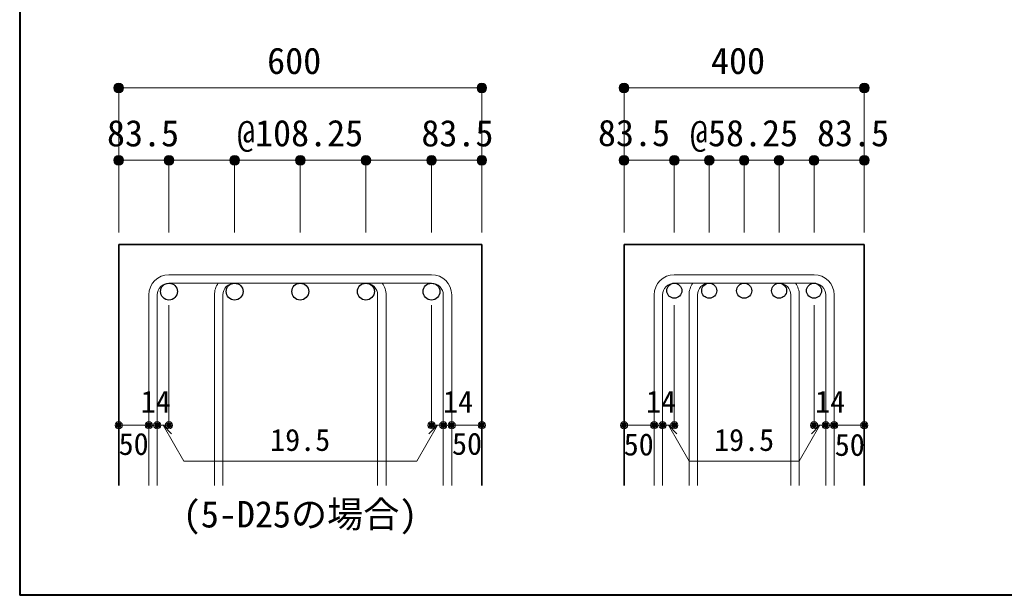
# Model space of a CAD drawing. Units: millimetres at full size, sheet at 1:20; details may follow other scales. Extents: x -3982 to 3969, y -2797 to 2801.
# Drawn here: x -3982 to -2347, y -2797 to -1841 of the extents above; entities that cross this region are included whole.
import ezdxf
from ezdxf.enums import TextEntityAlignment as Align

# ---------------------------------------------------------------- set-up
doc = ezdxf.new("R2010")
doc.units = ezdxf.units.MM
doc.header["$LTSCALE"] = 20
doc.header["$PDMODE"] = 32
doc.header["$PDSIZE"] = 12
for name, color, linetype, lineweight in [('6-1_躯体線', 2, 'Continuous', 35), ('6-5_梁主筋', 7, 'Continuous', 18), ('6-6_S.T.P.', 7, 'Continuous', 18), ('6-7_文字', 7, 'Continuous', 18), ('6-D_寸法', 4, 'Continuous', 9), ('F-0_枠', 6, 'Continuous', 40)]:
    doc.layers.add(name, color=color, linetype=linetype, lineweight=lineweight)
doc.styles.add('ＭＳ ゴシック', font='')
doc.styles.get('ＭＳ ゴシック').set_extended_font_data('MS Gothic')

msp = doc.modelspace()

# ---------------------------------------------------------------- linework, layer by layer
at = {"layer": '6-1_躯体線'}
for p, q in [((-3817.5, -2214.67), (-3817.5, -2614.67)), ((-3817.5, -2214.67), (-3214.5, -2214.67)), ((-3214.5, -2214.67), (-3214.5, -2614.67)), ((-2978.37, -2214.67), (-2978.37, -2614.67)), ((-2978.37, -2214.67), (-2579.37, -2214.67)), ((-2579.37, -2214.67), (-2579.37, -2614.67))]:
    msp.add_line(p, q, dxfattribs=at)
at = {"layer": '6-5_梁主筋', "color": 3, "lineweight": 25}
for centre, radius in [((-3734, -2292.67), 14), ((-3625, -2292.67), 14), ((-3516, -2292.67), 14), ((-3407, -2292.67), 14), ((-3298, -2292.67), 14), ((-2894.87, -2291.17), 12.5), ((-2836.87, -2291.17), 12.5), ((-2778.87, -2291.17), 12.5), ((-2720.87, -2291.17), 12.5), ((-2662.87, -2291.17), 12.5)]:
    msp.add_circle(centre, radius, dxfattribs=at)
at = {"layer": '6-6_S.T.P.'}
for p, q in [((-3298, -2264.67), (-3734, -2264.67)), ((-2662.87, -2264.67), (-2894.87, -2264.67)), ((-3298, -2278.67), (-3734, -2278.67)), ((-2662.87, -2278.67), (-2894.87, -2278.67)), ((-3767.5, -2298.17), (-3767.5, -2614.67)), ((-3753.5, -2298.17), (-3753.5, -2614.67)), ((-3658.5, -2298.17), (-3658.5, -2614.67)), ((-3644.5, -2298.17), (-3644.5, -2614.67)), ((-3387.5, -2298.17), (-3387.5, -2614.67)), ((-3373.5, -2298.17), (-3373.5, -2614.67)), ((-3278.5, -2298.17), (-3278.5, -2614.67)), ((-3264.5, -2298.17), (-3264.5, -2614.67)), ((-2928.37, -2298.17), (-2928.37, -2614.67)), ((-2914.37, -2298.17), (-2914.37, -2614.67)), ((-2870.37, -2298.17), (-2870.37, -2614.67)), ((-2856.37, -2298.17), (-2856.37, -2614.67)), ((-2701.37, -2298.17), (-2701.37, -2614.67)), ((-2687.37, -2298.17), (-2687.37, -2614.67)), ((-2643.37, -2298.17), (-2643.37, -2614.67)), ((-2629.37, -2298.17), (-2629.37, -2614.67))]:
    msp.add_line(p, q, dxfattribs=at)
for centre, radius, start, end in [((-3734, -2298.17), 33.5, 90, 180), ((-3298, -2298.17), 33.5, 0, 90), ((-2894.87, -2298.17), 33.5, 90, 180), ((-2662.87, -2298.17), 33.5, 0, 90), ((-3734, -2298.17), 19.5, 90, 180), ((-3625, -2298.17), 33.5, 144.40235, 180), ((-3625, -2298.17), 19.5, 90, 180), ((-3407, -2298.17), 19.5, 0, 90), ((-3407, -2298.17), 33.5, 0, 35.59765), ((-3298, -2298.17), 19.5, 0, 90), ((-2894.87, -2298.17), 19.5, 90, 180), ((-2836.87, -2298.17), 33.5, 144.40235, 180), ((-2836.87, -2298.17), 19.5, 90, 180), ((-2720.87, -2298.17), 19.5, 0, 90), ((-2720.87, -2298.17), 33.5, 0, 35.59765), ((-2662.87, -2298.17), 19.5, 0, 90)]:
    msp.add_arc(centre, radius, start, end, dxfattribs=at)
at = {"layer": '6-D_寸法'}
for p, q in [((-3817.5, -1954.67), (-3817.5, -2074.67)), ((-3817.5, -1954.67), (-3214.5, -1954.67)), ((-3214.5, -1954.67), (-3214.5, -2074.67)), ((-2978.37, -1954.67), (-2579.37, -1954.67)), ((-2579.37, -1954.67), (-2579.37, -2074.67)), ((-3817.5, -2074.67), (-3817.5, -2194.67)), ((-3817.5, -2074.67), (-3734, -2074.67)), ((-3734, -2074.67), (-3734, -2194.67)), ((-3625, -2074.67), (-3734, -2074.67)), ((-3625, -2074.67), (-3625, -2194.67)), ((-3625, -2074.67), (-3407, -2074.67)), ((-3516, -2074.67), (-3516, -2194.67)), ((-3407, -2074.67), (-3407, -2194.67)), ((-3407, -2074.67), (-3298, -2074.67)), ((-3298, -2074.67), (-3298, -2194.67)), ((-3298, -2074.67), (-3214.5, -2074.67)), ((-3214.5, -2074.67), (-3214.5, -2194.67)), ((-2978.37, -2074.67), (-2978.37, -2194.67)), ((-2894.87, -2074.67), (-2894.87, -2194.67)), ((-2836.87, -2074.67), (-2894.87, -2074.67)), ((-2836.87, -2074.67), (-2836.87, -2194.67)), ((-2836.87, -2074.67), (-2720.87, -2074.67)), ((-2778.87, -2074.67), (-2778.87, -2194.67)), ((-2720.87, -2074.67), (-2720.87, -2194.67)), ((-2720.87, -2074.67), (-2662.87, -2074.67)), ((-2662.87, -2074.67), (-2662.87, -2194.67)), ((-2662.87, -2074.67), (-2579.37, -2074.67)), ((-2579.37, -2074.67), (-2579.37, -2194.67)), ((-3734, -2514.67), (-3734, -2315.34)), ((-3298, -2514.67), (-3298, -2315.34)), ((-2894.87, -2514.67), (-2894.87, -2315.34)), ((-2662.87, -2514.67), (-2662.87, -2315.34)), ((-3817.5, -2514.67), (-3767.5, -2514.67)), ((-3767.5, -2514.67), (-3734, -2514.67)), ((-3743.75, -2514.67), (-3709.52, -2573.95)), ((-3743.75, -2514.67), (-3729.6, -2528.81)), ((-3288.25, -2514.67), (-3322.47, -2573.95)), ((-3288.25, -2514.67), (-3302.39, -2528.81)), ((-3298, -2514.67), (-3214.5, -2514.67)), ((-3278.5, -2514.67), (-3264.5, -2514.67)), ((-2978.37, -2514.67), (-2928.37, -2514.67)), ((-2928.37, -2514.67), (-2894.87, -2514.67)), ((-2904.62, -2514.67), (-2890.48, -2528.81)), ((-2904.62, -2514.67), (-2870.39, -2573.95)), ((-2653.12, -2514.67), (-2687.34, -2573.95)), ((-2653.12, -2514.67), (-2667.26, -2528.81)), ((-2662.87, -2514.67), (-2579.37, -2514.67)), ((-2643.37, -2514.67), (-2629.37, -2514.67)), ((-3709.52, -2573.95), (-3322.47, -2573.95)), ((-2870.39, -2573.95), (-2687.34, -2573.95))]:
    msp.add_line(p, q, dxfattribs=at)
msp.add_lwpolyline([(-2978.37, -1954.67), (-2978.37, -2074.67), (-2894.87, -2074.67)], dxfattribs=at)
for centre, radius in [((-3817.5, -1954.67), 8), ((-3817.5, -1954.67), 7.2), ((-3817.5, -1954.67), 6.4), ((-3817.5, -1954.67), 5.6), ((-3817.5, -1954.67), 4.8), ((-3817.5, -1954.67), 4), ((-3817.5, -1954.67), 3.2), ((-3817.5, -1954.67), 2.4), ((-3817.5, -1954.67), 1.6), ((-3817.5, -1954.67), 0.8), ((-3214.5, -1954.67), 8), ((-3214.5, -1954.67), 7.2), ((-3214.5, -1954.67), 6.4), ((-3214.5, -1954.67), 5.6), ((-3214.5, -1954.67), 4.8), ((-3214.5, -1954.67), 4), ((-3214.5, -1954.67), 3.2), ((-3214.5, -1954.67), 2.4), ((-3214.5, -1954.67), 1.6), ((-3214.5, -1954.67), 0.8), ((-2978.37, -1954.67), 8), ((-2978.37, -1954.67), 7.2), ((-2978.37, -1954.67), 6.4), ((-2978.37, -1954.67), 5.6), ((-2978.37, -1954.67), 4.8), ((-2978.37, -1954.67), 4), ((-2978.37, -1954.67), 3.2), ((-2978.37, -1954.67), 2.4), ((-2978.37, -1954.67), 1.6), ((-2978.37, -1954.67), 0.8), ((-2579.37, -1954.67), 8), ((-2579.37, -1954.67), 7.2), ((-2579.37, -1954.67), 6.4), ((-2579.37, -1954.67), 5.6), ((-2579.37, -1954.67), 4.8), ((-2579.37, -1954.67), 4), ((-2579.37, -1954.67), 3.2), ((-2579.37, -1954.67), 2.4), ((-2579.37, -1954.67), 1.6), ((-2579.37, -1954.67), 0.8), ((-3817.5, -2074.67), 8), ((-3817.5, -2074.67), 7.2), ((-3817.5, -2074.67), 6.4), ((-3817.5, -2074.67), 5.6), ((-3817.5, -2074.67), 4.8), ((-3817.5, -2074.67), 4), ((-3817.5, -2074.67), 3.2), ((-3817.5, -2074.67), 2.4), ((-3817.5, -2074.67), 1.6), ((-3817.5, -2074.67), 0.8), ((-3734, -2074.67), 8), ((-3734, -2074.67), 7.2), ((-3734, -2074.67), 6.4), ((-3734, -2074.67), 5.6), ((-3734, -2074.67), 4.8), ((-3734, -2074.67), 4), ((-3734, -2074.67), 3.2), ((-3734, -2074.67), 2.4), ((-3734, -2074.67), 1.6), ((-3734, -2074.67), 0.8), ((-3625, -2074.67), 8), ((-3625, -2074.67), 7.2), ((-3625, -2074.67), 6.4), ((-3625, -2074.67), 5.6), ((-3625, -2074.67), 4.8), ((-3625, -2074.67), 4), ((-3625, -2074.67), 3.2), ((-3625, -2074.67), 2.4), ((-3625, -2074.67), 1.6), ((-3625, -2074.67), 0.8), ((-3516, -2074.67), 8), ((-3516, -2074.67), 7.2), ((-3516, -2074.67), 6.4), ((-3516, -2074.67), 5.6), ((-3516, -2074.67), 4.8), ((-3516, -2074.67), 4), ((-3516, -2074.67), 3.2), ((-3516, -2074.67), 2.4), ((-3516, -2074.67), 1.6), ((-3516, -2074.67), 0.8), ((-3407, -2074.67), 8), ((-3407, -2074.67), 7.2), ((-3407, -2074.67), 6.4), ((-3407, -2074.67), 5.6), ((-3407, -2074.67), 4.8), ((-3407, -2074.67), 4), ((-3407, -2074.67), 3.2), ((-3407, -2074.67), 2.4), ((-3407, -2074.67), 1.6), ((-3407, -2074.67), 0.8), ((-3298, -2074.67), 8), ((-3298, -2074.67), 7.2), ((-3298, -2074.67), 6.4), ((-3298, -2074.67), 5.6), ((-3298, -2074.67), 4.8), ((-3298, -2074.67), 4), ((-3298, -2074.67), 3.2), ((-3298, -2074.67), 2.4), ((-3298, -2074.67), 1.6), ((-3298, -2074.67), 0.8), ((-3214.5, -2074.67), 8), ((-3214.5, -2074.67), 7.2), ((-3214.5, -2074.67), 6.4), ((-3214.5, -2074.67), 5.6), ((-3214.5, -2074.67), 4.8), ((-3214.5, -2074.67), 4), ((-3214.5, -2074.67), 3.2), ((-3214.5, -2074.67), 2.4), ((-3214.5, -2074.67), 1.6), ((-3214.5, -2074.67), 0.8), ((-2978.37, -2074.67), 8), ((-2978.37, -2074.67), 7.2), ((-2978.37, -2074.67), 6.4), ((-2978.37, -2074.67), 5.6), ((-2978.37, -2074.67), 4.8), ((-2978.37, -2074.67), 4), ((-2978.37, -2074.67), 3.2), ((-2978.37, -2074.67), 2.4), ((-2978.37, -2074.67), 1.6), ((-2978.37, -2074.67), 0.8), ((-2894.87, -2074.67), 8), ((-2894.87, -2074.67), 7.2), ((-2894.87, -2074.67), 6.4), ((-2894.87, -2074.67), 5.6), ((-2894.87, -2074.67), 4.8), ((-2894.87, -2074.67), 4), ((-2894.87, -2074.67), 3.2), ((-2894.87, -2074.67), 2.4), ((-2894.87, -2074.67), 1.6), ((-2894.87, -2074.67), 0.8), ((-2836.87, -2074.67), 8), ((-2836.87, -2074.67), 7.2), ((-2836.87, -2074.67), 6.4), ((-2836.87, -2074.67), 5.6), ((-2836.87, -2074.67), 4.8), ((-2836.87, -2074.67), 4), ((-2836.87, -2074.67), 3.2), ((-2836.87, -2074.67), 2.4), ((-2836.87, -2074.67), 1.6), ((-2836.87, -2074.67), 0.8), ((-2778.87, -2074.67), 8), ((-2778.87, -2074.67), 7.2), ((-2778.87, -2074.67), 6.4), ((-2778.87, -2074.67), 5.6), ((-2778.87, -2074.67), 4.8), ((-2778.87, -2074.67), 4), ((-2778.87, -2074.67), 3.2), ((-2778.87, -2074.67), 2.4), ((-2778.87, -2074.67), 1.6), ((-2778.87, -2074.67), 0.8), ((-2720.87, -2074.67), 8), ((-2720.87, -2074.67), 7.2), ((-2720.87, -2074.67), 6.4), ((-2720.87, -2074.67), 5.6), ((-2720.87, -2074.67), 4.8), ((-2720.87, -2074.67), 4), ((-2720.87, -2074.67), 3.2), ((-2720.87, -2074.67), 2.4), ((-2720.87, -2074.67), 1.6), ((-2720.87, -2074.67), 0.8), ((-2662.87, -2074.67), 8), ((-2662.87, -2074.67), 7.2), ((-2662.87, -2074.67), 6.4), ((-2662.87, -2074.67), 5.6), ((-2662.87, -2074.67), 4.8), ((-2662.87, -2074.67), 4), ((-2662.87, -2074.67), 3.2), ((-2662.87, -2074.67), 2.4), ((-2662.87, -2074.67), 1.6), ((-2662.87, -2074.67), 0.8), ((-2579.37, -2074.67), 8), ((-2579.37, -2074.67), 7.2), ((-2579.37, -2074.67), 6.4), ((-2579.37, -2074.67), 5.6), ((-2579.37, -2074.67), 4.8), ((-2579.37, -2074.67), 4), ((-2579.37, -2074.67), 3.2), ((-2579.37, -2074.67), 2.4), ((-2579.37, -2074.67), 1.6), ((-2579.37, -2074.67), 0.8), ((-3817.5, -2514.67), 4), ((-3817.5, -2514.67), 3.6), ((-3817.5, -2514.67), 3.2), ((-3817.5, -2514.67), 2.8), ((-3817.5, -2514.67), 2.4), ((-3817.5, -2514.67), 2), ((-3817.5, -2514.67), 1.6), ((-3817.5, -2514.67), 1.2), ((-3817.5, -2514.67), 0.8), ((-3817.5, -2514.67), 0.4), ((-3767.5, -2514.67), 4), ((-3767.5, -2514.67), 3.6), ((-3767.5, -2514.67), 3.2), ((-3767.5, -2514.67), 2.8), ((-3767.5, -2514.67), 2.4), ((-3767.5, -2514.67), 2), ((-3767.5, -2514.67), 1.6), ((-3767.5, -2514.67), 1.2), ((-3767.5, -2514.67), 0.8), ((-3767.5, -2514.67), 0.4), ((-3753.5, -2514.67), 4), ((-3753.5, -2514.67), 3.6), ((-3753.5, -2514.67), 3.2), ((-3753.5, -2514.67), 2.8), ((-3753.5, -2514.67), 2.4), ((-3753.5, -2514.67), 2), ((-3753.5, -2514.67), 1.6), ((-3753.5, -2514.67), 1.2), ((-3753.5, -2514.67), 0.8), ((-3753.5, -2514.67), 0.4), ((-3734, -2514.67), 4), ((-3734, -2514.67), 3.6), ((-3734, -2514.67), 3.2), ((-3734, -2514.67), 2.8), ((-3734, -2514.67), 2.4), ((-3734, -2514.67), 2), ((-3734, -2514.67), 1.6), ((-3734, -2514.67), 1.2), ((-3734, -2514.67), 0.8), ((-3734, -2514.67), 0.4), ((-3298, -2514.67), 4), ((-3298, -2514.67), 3.6), ((-3298, -2514.67), 3.2), ((-3298, -2514.67), 2.8), ((-3298, -2514.67), 2.4), ((-3298, -2514.67), 2), ((-3298, -2514.67), 1.6), ((-3298, -2514.67), 1.2), ((-3298, -2514.67), 0.8), ((-3298, -2514.67), 0.4), ((-3278.5, -2514.67), 4), ((-3278.5, -2514.67), 3.6), ((-3278.5, -2514.67), 3.2), ((-3278.5, -2514.67), 2.8), ((-3278.5, -2514.67), 2.4), ((-3278.5, -2514.67), 2), ((-3278.5, -2514.67), 1.6), ((-3278.5, -2514.67), 1.2), ((-3278.5, -2514.67), 0.8), ((-3278.5, -2514.67), 0.4), ((-3264.5, -2514.67), 4), ((-3264.5, -2514.67), 3.6), ((-3264.5, -2514.67), 3.2), ((-3264.5, -2514.67), 2.8), ((-3264.5, -2514.67), 2.4), ((-3264.5, -2514.67), 2), ((-3264.5, -2514.67), 1.6), ((-3264.5, -2514.67), 1.2), ((-3264.5, -2514.67), 0.8), ((-3264.5, -2514.67), 0.4), ((-3214.5, -2514.67), 4), ((-3214.5, -2514.67), 3.6), ((-3214.5, -2514.67), 3.2), ((-3214.5, -2514.67), 2.8), ((-3214.5, -2514.67), 2.4), ((-3214.5, -2514.67), 2), ((-3214.5, -2514.67), 1.6), ((-3214.5, -2514.67), 1.2), ((-3214.5, -2514.67), 0.8), ((-3214.5, -2514.67), 0.4), ((-2978.37, -2514.67), 4), ((-2978.37, -2514.67), 3.6), ((-2978.37, -2514.67), 3.2), ((-2978.37, -2514.67), 2.8), ((-2978.37, -2514.67), 2.4), ((-2978.37, -2514.67), 2), ((-2978.37, -2514.67), 1.6), ((-2978.37, -2514.67), 1.2), ((-2978.37, -2514.67), 0.8), ((-2978.37, -2514.67), 0.4), ((-2928.37, -2514.67), 4), ((-2928.37, -2514.67), 3.6), ((-2928.37, -2514.67), 3.2), ((-2928.37, -2514.67), 2.8), ((-2928.37, -2514.67), 2.4), ((-2928.37, -2514.67), 2), ((-2928.37, -2514.67), 1.6), ((-2928.37, -2514.67), 1.2), ((-2928.37, -2514.67), 0.8), ((-2928.37, -2514.67), 0.4), ((-2914.37, -2514.67), 4), ((-2914.37, -2514.67), 3.6), ((-2914.37, -2514.67), 3.2), ((-2914.37, -2514.67), 2.8), ((-2914.37, -2514.67), 2.4), ((-2914.37, -2514.67), 2), ((-2914.37, -2514.67), 1.6), ((-2914.37, -2514.67), 1.2), ((-2914.37, -2514.67), 0.8), ((-2914.37, -2514.67), 0.4), ((-2894.87, -2514.67), 4), ((-2894.87, -2514.67), 3.6), ((-2894.87, -2514.67), 3.2), ((-2894.87, -2514.67), 2.8), ((-2894.87, -2514.67), 2.4), ((-2894.87, -2514.67), 2), ((-2894.87, -2514.67), 1.6), ((-2894.87, -2514.67), 1.2), ((-2894.87, -2514.67), 0.8), ((-2894.87, -2514.67), 0.4), ((-2662.87, -2514.67), 4), ((-2662.87, -2514.67), 3.6), ((-2662.87, -2514.67), 3.2), ((-2662.87, -2514.67), 2.8), ((-2662.87, -2514.67), 2.4), ((-2662.87, -2514.67), 2), ((-2662.87, -2514.67), 1.6), ((-2662.87, -2514.67), 1.2), ((-2662.87, -2514.67), 0.8), ((-2662.87, -2514.67), 0.4), ((-2643.37, -2514.67), 4), ((-2643.37, -2514.67), 3.6), ((-2643.37, -2514.67), 3.2), ((-2643.37, -2514.67), 2.8), ((-2643.37, -2514.67), 2.4), ((-2643.37, -2514.67), 2), ((-2643.37, -2514.67), 1.6), ((-2643.37, -2514.67), 1.2), ((-2643.37, -2514.67), 0.8), ((-2643.37, -2514.67), 0.4), ((-2629.37, -2514.67), 4), ((-2629.37, -2514.67), 3.6), ((-2629.37, -2514.67), 3.2), ((-2629.37, -2514.67), 2.8), ((-2629.37, -2514.67), 2.4), ((-2629.37, -2514.67), 2), ((-2629.37, -2514.67), 1.6), ((-2629.37, -2514.67), 1.2), ((-2629.37, -2514.67), 0.8), ((-2629.37, -2514.67), 0.4), ((-2579.37, -2514.67), 4), ((-2579.37, -2514.67), 3.6), ((-2579.37, -2514.67), 3.2), ((-2579.37, -2514.67), 2.8), ((-2579.37, -2514.67), 2.4), ((-2579.37, -2514.67), 2), ((-2579.37, -2514.67), 1.6), ((-2579.37, -2514.67), 1.2), ((-2579.37, -2514.67), 0.8), ((-2579.37, -2514.67), 0.4)]:
    msp.add_circle(centre, radius, dxfattribs=at)
at = {"layer": '6-D_寸法', "color": 7}
for p in [(-3817.5, -1954.67), (-3214.5, -1954.67), (-2978.37, -1954.67), (-2579.37, -1954.67), (-3817.5, -2074.67), (-3734, -2074.67), (-3625, -2074.67), (-3516, -2074.67), (-3407, -2074.67), (-3298, -2074.67), (-3214.5, -2074.67), (-2978.37, -2074.67), (-2894.87, -2074.67), (-2836.87, -2074.67), (-2778.87, -2074.67), (-2720.87, -2074.67), (-2662.87, -2074.67), (-2579.37, -2074.67), (-3817.5, -2514.67), (-3767.5, -2514.67), (-3753.5, -2514.67), (-3734, -2514.67), (-3298, -2514.67), (-3278.5, -2514.67), (-3264.5, -2514.67), (-3214.5, -2514.67), (-2978.37, -2514.67), (-2928.37, -2514.67), (-2914.37, -2514.67), (-2894.87, -2514.67), (-2662.87, -2514.67), (-2643.37, -2514.67), (-2629.37, -2514.67), (-2579.37, -2514.67)]:
    msp.add_point(p, dxfattribs=at)
at = {"layer": 'F-0_枠'}
for p in [(-3981.92, 2800.77), (3969.4, -2796.83)]:
    msp.add_line(p, (-3981.92, -2796.83), dxfattribs=at)

# ---------------------------------------------------------------- texts
at = {"layer": '6-7_文字', "style": 'ＭＳ ゴシック'}
msp.add_text('(5-D25の場合)', height=43.99, dxfattribs=at).set_placement((-3711, -2697.46), align=Align.BOTTOM_LEFT)
at = {"layer": '6-D_寸法', "style": 'ＭＳ ゴシック'}
for s, height, p in [('600', 43.99, (-3571, -1944.67)), ('400', 43.99, (-2833.87, -1944.67)), ('83.5', 43.99, (-3836.95, -2064.85)), ('@108.25', 43.99, (-3621, -2064.67)), ('83.5', 43.99, (-3314.92, -2064.85)), ('83.5', 43.99, (-3021.69, -2064.41)), ('@58.25', 43.99, (-2868.87, -2064.67)), ('83.5', 43.99, (-2657.9, -2064.63)), ('14', 36.66, (-3780.81, -2504.6)), ('14', 36.66, (-3278.88, -2504.67)), ('14', 36.66, (-2941.68, -2504.6)), ('14', 36.66, (-2660.93, -2504.65)), ('50', 36.66, (-3817.63, -2574.87)), ('19.5', 36.66, (-3566, -2568.14)), ('50', 36.66, (-3263.99, -2574.58)), ('50', 36.66, (-2978.87, -2575.67)), ('19.5', 36.66, (-2828.87, -2568.14)), ('50', 36.66, (-2628.41, -2576.34))]:
    msp.add_text(s, height=height, dxfattribs=at).set_placement(p, align=Align.BOTTOM_LEFT)

doc.saveas('drawing.dxf')
